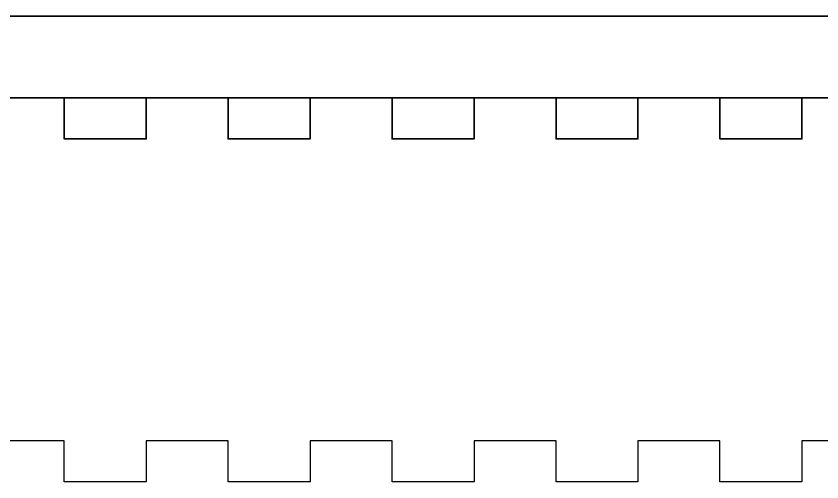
# Model space of a CAD drawing. Header units: inches. Extents: x 5 to 467, y -415 to -5.
# Drawn here: x 129.6 to 188.6, y -415 to -380.8 of the extents above; entities that cross this region are included whole.
import ezdxf

# ---------------------------------------------------------------- set-up
doc = ezdxf.new("R2010")
doc.units = ezdxf.units.IN
doc.header["$MEASUREMENT"] = 0
doc.layers.add('Calque 1', color=7, linetype='Continuous')

# ---------------------------------------------------------------- blocks, each defined once
blk = doc.blocks.new('block 2')
at = {"layer": 'Calque 1', "color": 18, "lineweight": 30, "true_color": 0x010101}
blk.add_lwpolyline([(193.144, -411.975), (187.144, -411.975), (187.144, -414.975), (181.144, -414.975), (181.144, -411.975), (175.144, -411.975), (175.144, -414.975), (169.144, -414.975), (169.144, -411.975), (163.143, -411.975), (163.143, -414.975), (157.143, -414.975), (157.143, -411.975), (151.143, -411.975), (151.143, -414.975), (145.143, -414.975), (145.143, -411.975), (139.144, -411.975), (139.144, -414.975), (133.144, -414.975), (133.144, -411.975), (127.144, -411.975)], dxfattribs=at)
blk = doc.blocks.new('block 4')
at = {"layer": 'Calque 1', "color": 18, "lineweight": 35, "true_color": 0x010101}
for points in [[(133.144, -386.84), (139.144, -386.84), (139.144, -389.841), (133.144, -389.841), (133.144, -386.84)], [(145.144, -386.84), (151.144, -386.84), (151.144, -389.841), (145.144, -389.841), (145.144, -386.84)], [(157.143, -386.84), (163.143, -386.84), (163.143, -389.841), (157.143, -389.841), (157.143, -386.84)], [(169.144, -386.84), (175.144, -386.84), (175.144, -389.841), (169.144, -389.841), (169.144, -386.84)], [(181.144, -386.84), (187.144, -386.84), (187.144, -389.841), (181.144, -389.841), (181.144, -386.84)]]:
    blk.add_lwpolyline(points, dxfattribs=at)
blk = doc.blocks.new('block 3')
at = {"layer": 'Calque 1', "color": 18, "lineweight": 35, "true_color": 0x010101}
blk.add_lwpolyline([(85.144, -380.84), (235.144, -380.84), (235.144, -386.84), (85.144, -386.84), (85.144, -380.84)], dxfattribs=at)
at = {"layer": 'Calque 1'}
blk.add_blockref('block 4', (0, 0), dxfattribs=at)

msp = doc.modelspace()

# ---------------------------------------------------------------- block references
at = {"layer": 'Calque 1'}
for name in ['block 2', 'block 3']:
    msp.add_blockref(name, (0, 0), dxfattribs=at)

doc.saveas('drawing.dxf')
